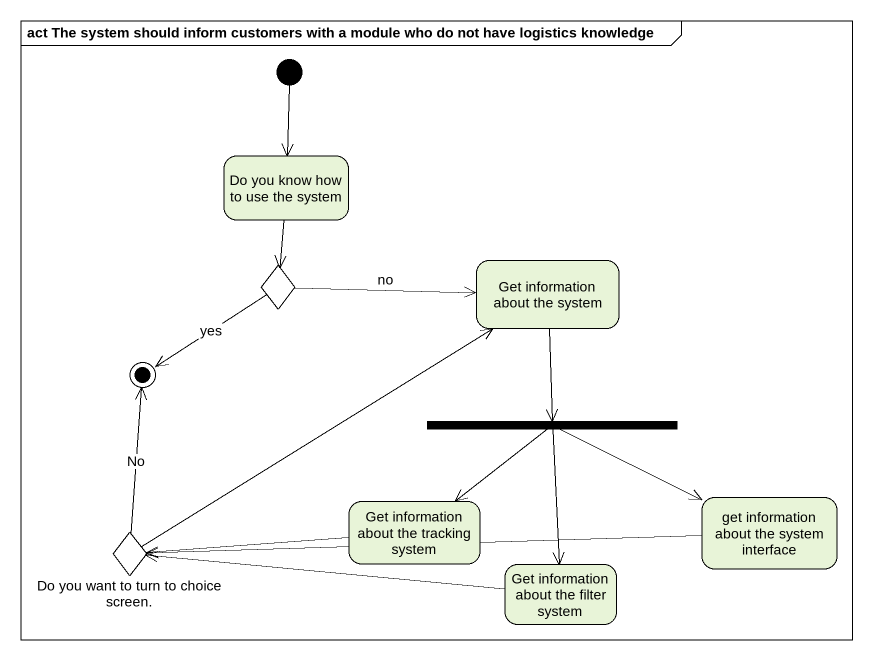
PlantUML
@startuml
mainframe act The system should inform customers with a module who do not have logistics knowledge
hide empty description
state "Do you know how to use the system" as Do_you_know_how_to_use_the
state choice1 <<choice>>
state "Get information about the system" as Get_information_about_the
state fork1 <<fork>>
state "Get information about the tracking system" as Get_information_about_the_2
state "get information about the system interface" as get_information_about_the
state "Do you want to turn to choice screen." as Do_you_want_to_turn_to <<choice>>
state "Get information about the filter system" as Get_information_about_the_3
[*] --> Do_you_know_how_to_use_the
Do_you_know_how_to_use_the --> choice1
choice1 -right-> Get_information_about_the : no
Get_information_about_the --> fork1
fork1 --> Get_information_about_the_2
fork1 -right-> get_information_about_the
fork1 --> Get_information_about_the_3
Get_information_about_the_2 -left-> Do_you_want_to_turn_to
get_information_about_the -left-> Do_you_want_to_turn_to
Do_you_want_to_turn_to -up-> Get_information_about_the
Get_information_about_the_3 -left-> Do_you_want_to_turn_to
choice1 --> [*] : yes
Do_you_want_to_turn_to -up-> [*] : No
@enduml
